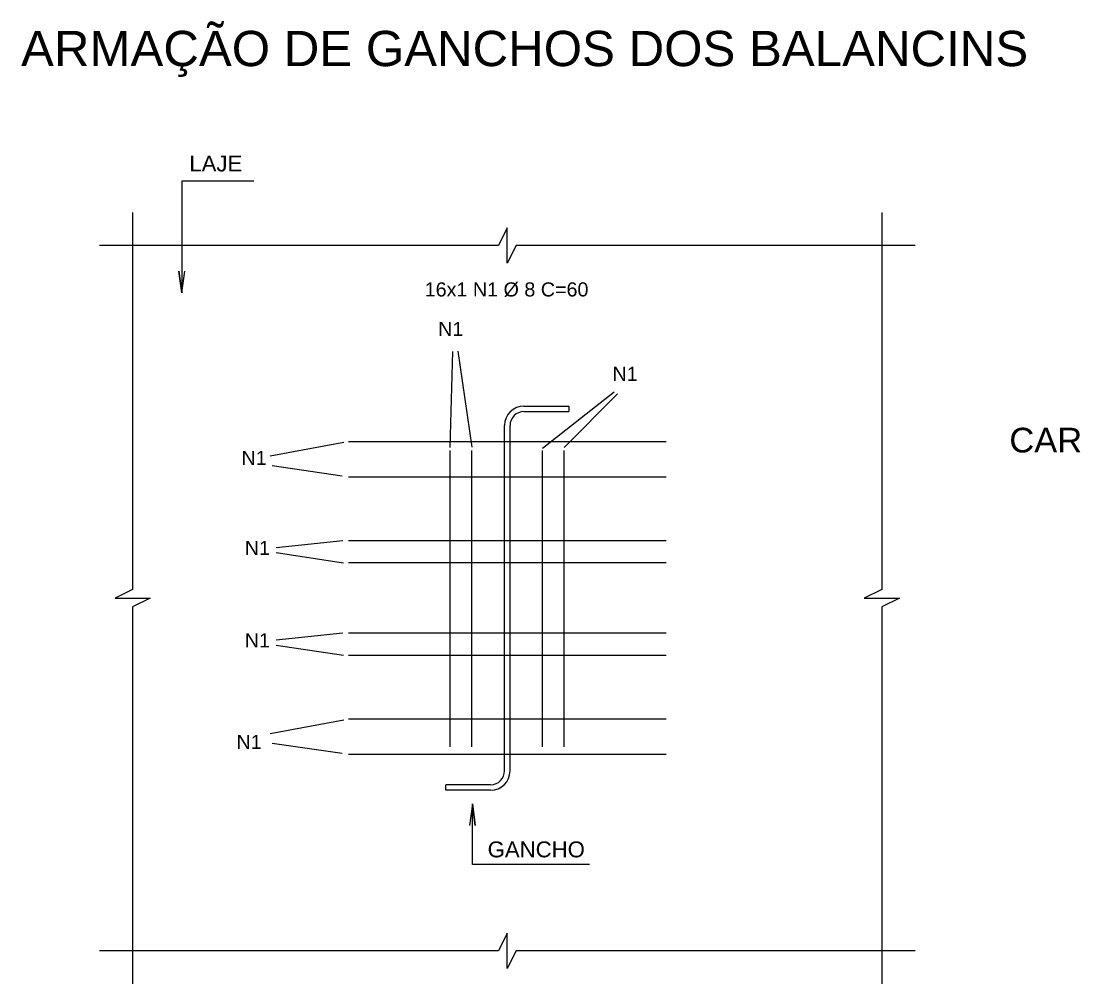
# Model space of a CAD drawing. Extents: x 0 to 119, y 0 to 84.
# Drawn here: x 51.37 to 63.36, y 28.84 to 39.76 of the extents above; entities that cross this region are included whole.
import ezdxf

# ---------------------------------------------------------------- set-up
doc = ezdxf.new("R2010")
doc.units = 0
doc.header["$MEASUREMENT"] = 0
for name, color, linetype in [('10', 252, 'CONTINUOUS'), ('12', 170, 'CONTINUOUS'), ('3', 7, 'CONTINUOUS'), ('32', 250, 'CONTINUOUS')]:
    doc.layers.add(name, color=color, linetype=linetype)
doc.styles.add('TQS_ARIAL', font='arial.ttf')

msp = doc.modelspace()

# ---------------------------------------------------------------- linework, layer by layer
at = {"layer": '10', "color": 252, "linetype": 'Continuous'}
for p, q in [((57.071506, 35.394833), (57.580623, 35.394833)), ((57.580623, 35.394833), (57.580623, 35.332333)), ((57.071506, 35.332333), (57.580623, 35.332333)), ((56.851506, 31.257481), (56.851506, 35.174833)), ((56.914006, 31.257481), (56.914006, 35.174833)), ((56.694006, 31.099981), (56.184889, 31.099981)), ((56.184889, 31.037481), (56.184889, 31.099981)), ((56.694006, 31.037481), (56.184889, 31.037481))]:
    msp.add_line(p, q, dxfattribs=at)
for points in [[(52.632756, 37.591157), (52.632756, 33.316157), (52.432756, 33.216157), (52.832756, 33.216157), (52.632756, 33.116157), (52.632756, 28.841157)], [(61.132756, 37.591157), (61.132756, 33.316157), (60.932756, 33.216157), (61.332756, 33.216157), (61.132756, 33.116157), (61.132756, 28.841157)], [(61.507756, 37.216157), (56.982756, 37.216157), (56.882756, 37.016157), (56.882756, 37.416157), (56.782756, 37.216157), (52.257756, 37.216157)], [(61.507756, 29.216157), (56.982756, 29.216157), (56.882756, 29.016157), (56.882756, 29.416157), (56.782756, 29.216157), (52.257756, 29.216157)]]:
    msp.add_lwpolyline(points, dxfattribs=at)
for centre, radius, start, end in [((57.071506, 35.174833), 0.22, 90, 180), ((57.071506, 35.174833), 0.1575, 90, 180), ((56.694006, 31.257481), 0.1575, 270, 0), ((56.694006, 31.257481), 0.22, 270, 0)]:
    msp.add_arc(centre, radius, start, end, dxfattribs=at)
at = {"layer": '12', "color": 170, "linetype": 'Continuous'}
for p, q in [((58.684557, 34.990066), (55.080954, 34.990066)), ((56.233847, 31.528795), (56.233847, 34.890066)), ((56.481999, 31.528795), (56.481999, 34.890066)), ((57.281664, 31.528795), (57.281664, 34.890066)), ((57.529816, 31.528795), (57.529816, 34.890066)), ((58.684557, 34.590066), (55.080954, 34.590066)), ((58.684557, 33.865066), (55.080954, 33.865066)), ((58.684557, 33.615066), (55.080954, 33.615066)), ((58.684557, 32.817248), (55.080954, 32.817248)), ((58.684557, 32.567248), (55.080954, 32.567248)), ((58.684557, 31.842248), (55.080954, 31.842248)), ((58.684557, 31.442248), (55.080954, 31.442248))]:
    msp.add_line(p, q, dxfattribs=at)
at = {"layer": '32', "color": 250, "linetype": 'Continuous'}
for p, q in [((56.233307, 34.924705), (56.264969, 36.012526)), ((56.482831, 34.929293), (56.326796, 36.01647)), ((57.280712, 34.91721), (58.095635, 35.556692)), ((57.529816, 34.923338), (58.132407, 35.533463)), ((55.02758, 34.980186), (54.192227, 34.825553)), ((55.00932, 34.600522), (54.21426, 34.716571)), ((55.018274, 33.865468), (54.261497, 33.78713)), ((55.024388, 33.61376), (54.261404, 33.728545)), ((55.018274, 32.817651), (54.261497, 32.739313)), ((55.024388, 32.565943), (54.261404, 32.680728)), ((55.02758, 31.832368), (54.192227, 31.677736)), ((55.00932, 31.452704), (54.21426, 31.568753))]:
    msp.add_line(p, q, dxfattribs=at)
for points in [[(54.007509, 37.947464), (53.191298, 37.947464), (53.191298, 36.677802), (53.158666, 36.925663), (53.191298, 36.677802), (53.223929, 36.925663)], [(57.81713, 30.19466), (56.486965, 30.19466), (56.486965, 30.885113), (56.519597, 30.637252), (56.486965, 30.885113), (56.454333, 30.637252)]]:
    msp.add_lwpolyline(points, dxfattribs=at)

# ---------------------------------------------------------------- texts
at = {"layer": '3', "color": 7, "linetype": 'Continuous', "style": 'TQS_ARIAL'}
for s, height, p in [('ARMAÇÃO DE GANCHOS DOS BALANCINS', 0.4, (51.366883, 39.250861)), ('16x1 N1 %%c 8 C=60', 0.16, (55.945877, 36.638268)), ('CARGA MÁXIMA', 0.28, (62.577913, 34.868855))]:
    msp.add_text(s, height=height, dxfattribs=at).set_placement(p)
at = {"layer": '32', "color": 250, "linetype": 'Continuous', "style": 'TQS_ARIAL'}
for s, height, p in [('LAJE', 0.18, (53.275942, 38.056292)), ('N1', 0.16, (56.098974, 36.189593)), ('N1', 0.16, (58.076374, 35.680429)), ('N1', 0.16, (53.867638, 34.72675)), ('N1', 0.16, (53.904934, 33.705773)), ('N1', 0.16, (53.904934, 32.657956)), ('N1', 0.16, (53.811228, 31.5056)), ('GANCHO', 0.18, (56.659578, 30.276424))]:
    msp.add_text(s, height=height, dxfattribs=at).set_placement(p)

doc.saveas('drawing.dxf')
